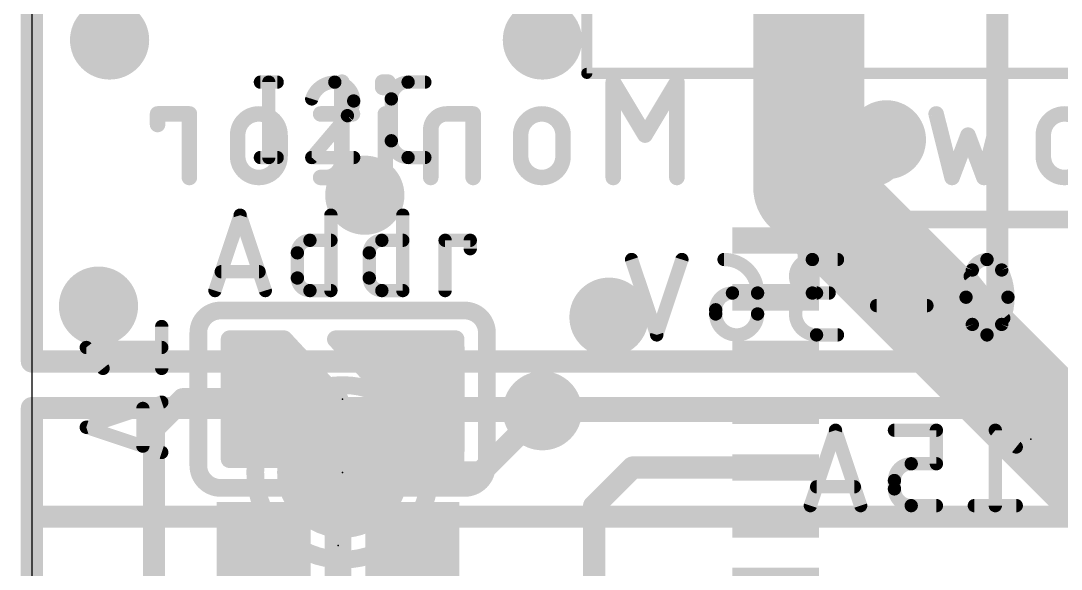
# Model space of a CAD drawing. Extents: x -0.1 to 23, y -0.1 to 23.
# Drawn here: x -0.13 to 11.78, y 8.67 to 14.95 of the extents above; entities that cross this region are included whole.
import ezdxf

# ---------------------------------------------------------------- set-up
doc = ezdxf.new("R2010")
doc.units = 0
for name, color, linetype in [('1', 12, 'CONTINUOUS'), ('16', 5, 'CONTINUOUS'), ('18', 110, 'CONTINUOUS'), ('20', 31, 'CONTINUOUS'), ('21', 40, 'CONTINUOUS'), ('22', 6, 'CONTINUOUS'), ('23', 53, 'CONTINUOUS'), ('24', 53, 'CONTINUOUS')]:
    doc.layers.add(name, color=color, linetype=linetype)

# ---------------------------------------------------------------- blocks, each defined once
blk = doc.blocks.new('RECT')
blk.add_solid([(-0.5, -0.5), (0.5, -0.5), (-0.5, 0.5), (0.5, 0.5)])
blk = doc.blocks.new('RECT121920X243840R50')
at = {"const_width": 0.1905}
blk.add_lwpolyline([(0.2858, -0.5715), (0.2858, 0.5715, 0.4142), (0.1905, 0.6668), (-0.1905, 0.6668, 0.4142), (-0.2858, 0.5715), (-0.2858, -0.5715, 0.4142), (-0.1905, -0.6668), (0.1905, -0.6668, 0.4142)], format="xyb", close=True, dxfattribs=at)
blk.add_solid([(-0.2159, -0.5969), (0.2159, -0.5969), (-0.2159, 0.5969), (0.2159, 0.5969)])
blk = doc.blocks.new('PIE')
at = {"const_width": 0.5}
blk.add_lwpolyline([(0, -0.25, 1), (0, 0.25, 1), (0, -0.25)], format="xyb", dxfattribs=at)
blk = doc.blocks.new('ROUNDV')
at = {"const_width": 0.5}
blk.add_lwpolyline([(0, -0.25, 1), (0, 0.25, 1), (0, -0.25)], format="xyb", dxfattribs=at)

msp = doc.modelspace()

# ---------------------------------------------------------------- linework, layer by layer
at = {"layer": '1'}
for points, const_width in [([(11.049, 22.86), (11.049, 11.049)], 0.254), ([(8.89, 11.938), (8.89, 19.05)], 0.254), ([(0, 11.049), (0, 17.78)], 0.254), ([(2.263, 11.3038), (2.8845, 11.3038)], 0.2032), ([(2.263, 9.9306), (2.263, 11.3038)], 0.2032), ([(2.8845, 11.3038), (3.5211, 10.6172)], 0.2032), ([(3.479, 11.3038), (4.1402, 10.6172)], 0.2032), ([(4.849, 11.3038), (3.479, 11.3038)], 0.2032), ([(4.849, 9.9306), (4.849, 11.3038)], 0.2032), ([(2.263, 11.176), (3.003, 11.176)], 0.2032), ([(3.6021, 11.176), (4.849, 11.176)], 0.2032), ([(11.049, 11.049), (0, 11.049)], 0.254), ([(2.263, 10.9728), (3.1914, 10.9728)], 0.2032), ([(3.7978, 10.9728), (4.849, 10.9728)], 0.2032), ([(2.263, 10.7696), (3.3798, 10.7696)], 0.2032), ([(3.9934, 10.7696), (4.849, 10.7696)], 0.2032), ([(1.7272, 10.6172), (1.397, 10.287)], 0.254), ([(2.54, 10.6172), (1.7272, 10.6172)], 0.254), ([(3.5211, 10.6172), (2.8345, 9.9306)], 0.2032), ([(4.1402, 10.6172), (3.479, 9.9306)], 0.2032), ([(4.3299, 10.6172), (4.572, 10.6172)], 0.254), ([(4.3299, 10.5529), (4.3299, 10.6172)], 0.254), ([(4.572, 10.6172), (4.7042, 10.485)], 0.254), ([(2.263, 10.5664), (3.4703, 10.5664)], 0.2032), ([(3.937, 10.16), (4.3299, 10.5529)], 0.254), ([(4.0913, 10.5664), (4.849, 10.5664)], 0.2032), ([(4.7042, 10.485), (5.842, 10.485)], 0.254), ([(8.5122, 10.485), (5.842, 10.485)], 0.254), ([(1.397, 10.287), (1.397, 6.35)], 0.254), ([(2.263, 10.3632), (3.2671, 10.3632)], 0.2032), ([(3.8956, 10.3632), (4.849, 10.3632)], 0.2032), ([(2.263, 10.16), (3.0639, 10.16)], 0.2032), ([(2.6535, 8.9408), (3.8727, 10.16)], 0.254), ([(3.6999, 10.16), (4.849, 10.16)], 0.2032), ([(3.8727, 10.16), (3.937, 10.16)], 0.254), ([(2.263, 9.9568), (2.8607, 9.9568)], 0.2032), ([(2.8345, 9.9306), (2.263, 9.9306)], 0.2032), ([(3.479, 9.9306), (4.849, 9.9306)], 0.2032), ([(3.5042, 9.9568), (4.849, 9.9568)], 0.2032), ([(6.8754, 9.835), (6.4338, 9.3934)], 0.254), ([(6.8754, 9.835), (6.8754, 9.835)], 0.254), ([(6.8754, 9.835), (8.5122, 9.835)], 0.254), ([(6.4338, 9.3934), (6.4338, 6.9418)], 0.254), ([(0, 0), (0, 9.271)], 0.254), ([(0, 9.271), (12.2174, 9.271)], 0.254)]:
    msp.add_lwpolyline(points, dxfattribs=dict(at, const_width=const_width))
for points, const_width in [([(8.8265, 11.938, 1), (8.9535, 11.938)], 0.127), ([(2.263, 11.3546, 1), (2.263, 11.253)], 0.1016), ([(2.3138, 11.3038, 1), (2.2122, 11.3038)], 0.1016), ([(2.9218, 11.3383, 1), (2.8472, 11.2693)], 0.1016), ([(2.8845, 11.253, 1), (2.8845, 11.3546)], 0.1016), ([(3.5156, 11.339, 1), (3.4424, 11.2686)], 0.1016), ([(3.479, 11.3546, 1), (3.479, 11.253)], 0.1016), ([(4.8998, 11.3038, 1), (4.7982, 11.3038)], 0.1016), ([(4.849, 11.253, 1), (4.849, 11.3546)], 0.1016), ([(2.263, 11.2268, 1), (2.263, 11.1252)], 0.1016), ([(3.003, 11.1252, 1), (3.003, 11.2268)], 0.1016), ([(3.6021, 11.2268, 1), (3.6021, 11.1252)], 0.1016), ([(4.849, 11.1252, 1), (4.849, 11.2268)], 0.1016), ([(0, 11.1125, 1), (0, 10.9855)], 0.127), ([(-0.0635, 11.049, 1), (0.0635, 11.049)], 0.127), ([(2.263, 11.0236, 1), (2.263, 10.922)], 0.1016), ([(3.1914, 10.922, 1), (3.1914, 11.0236)], 0.1016), ([(3.7978, 11.0236, 1), (3.7978, 10.922)], 0.1016), ([(4.849, 10.922, 1), (4.849, 11.0236)], 0.1016), ([(10.9855, 11.049, 1), (11.1125, 11.049)], 0.127), ([(11.049, 10.9855, 1), (11.049, 11.1125)], 0.127), ([(2.263, 10.8204, 1), (2.263, 10.7188)], 0.1016), ([(3.3798, 10.7188, 1), (3.3798, 10.8204)], 0.1016), ([(3.9934, 10.8204, 1), (3.9934, 10.7188)], 0.1016), ([(4.849, 10.7188, 1), (4.849, 10.8204)], 0.1016), ([(1.7272, 10.6807, 1), (1.7272, 10.5537)], 0.127), ([(1.7721, 10.5723, 1), (1.6823, 10.6621)], 0.127), ([(2.54, 10.5537, 1), (2.54, 10.6807)], 0.127), ([(3.557, 10.5813, 1), (3.4852, 10.6531)], 0.1016), ([(4.1768, 10.582, 1), (4.1036, 10.6524)], 0.1016), ([(4.3299, 10.6807, 1), (4.3299, 10.5537)], 0.127), ([(4.3934, 10.6172, 1), (4.2664, 10.6172)], 0.127), ([(4.6169, 10.6621, 1), (4.5271, 10.5723)], 0.127), ([(4.572, 10.5537, 1), (4.572, 10.6807)], 0.127), ([(2.263, 10.6172, 1), (2.263, 10.5156)], 0.1016), ([(3.4703, 10.5156, 1), (3.4703, 10.6172)], 0.1016), ([(3.4838, 10.5827, 1), (3.5584, 10.6517)], 0.1016), ([(4.0913, 10.6172, 1), (4.0913, 10.5156)], 0.1016), ([(4.1036, 10.582, 1), (4.1768, 10.6524)], 0.1016), ([(4.2664, 10.5529, 1), (4.3934, 10.5529)], 0.127), ([(4.3748, 10.508, 1), (4.285, 10.5978)], 0.127), ([(4.7042, 10.5485, 1), (4.7042, 10.4215)], 0.127), ([(4.849, 10.5156, 1), (4.849, 10.6172)], 0.1016), ([(5.842, 10.5485, 1), (5.842, 10.4215)], 0.127), ([(5.842, 10.4215, 1), (5.842, 10.5485)], 0.127), ([(8.5122, 10.4215, 1), (8.5122, 10.5485)], 0.127), ([(4.6593, 10.4401, 1), (4.7491, 10.5299)], 0.127), ([(1.4605, 10.287, 1), (1.3335, 10.287)], 0.127), ([(1.3521, 10.3319, 1), (1.4419, 10.2421)], 0.127), ([(2.263, 10.414, 1), (2.263, 10.3124)], 0.1016), ([(3.2671, 10.3124, 1), (3.2671, 10.414)], 0.1016), ([(3.8956, 10.414, 1), (3.8956, 10.3124)], 0.1016), ([(4.849, 10.3124, 1), (4.849, 10.414)], 0.1016), ([(2.263, 10.2108, 1), (2.263, 10.1092)], 0.1016), ([(3.0639, 10.1092, 1), (3.0639, 10.2108)], 0.1016), ([(3.6999, 10.2108, 1), (3.6999, 10.1092)], 0.1016), ([(3.8727, 10.2235, 1), (3.8727, 10.0965)], 0.127), ([(3.9176, 10.1151, 1), (3.8278, 10.2049)], 0.127), ([(3.8921, 10.2049, 1), (3.9819, 10.1151)], 0.127), ([(3.937, 10.0965, 1), (3.937, 10.2235)], 0.127), ([(4.849, 10.1092, 1), (4.849, 10.2108)], 0.1016), ([(2.263, 10.0076, 1), (2.263, 9.906)], 0.1016), ([(2.263, 9.9814, 1), (2.263, 9.8798)], 0.1016), ([(2.7986, 9.9665, 1), (2.8704, 9.8947)], 0.1016), ([(2.8345, 9.8798, 1), (2.8345, 9.9814)], 0.1016), ([(2.8607, 9.906, 1), (2.8607, 10.0076)], 0.1016), ([(3.479, 9.9814, 1), (3.479, 9.8798)], 0.1016), ([(3.4424, 9.9658, 1), (3.5156, 9.8954)], 0.1016), ([(3.5042, 10.0076, 1), (3.5042, 9.906)], 0.1016), ([(4.849, 9.906, 1), (4.849, 10.0076)], 0.1016), ([(4.849, 9.8798, 1), (4.849, 9.9814)], 0.1016), ([(2.2122, 9.9306, 1), (2.3138, 9.9306)], 0.1016), ([(4.7982, 9.9306, 1), (4.8998, 9.9306)], 0.1016), ([(6.8754, 9.8985, 1), (6.8754, 9.7715)], 0.127), ([(6.8305, 9.8799, 1), (6.9203, 9.7901)], 0.127), ([(6.9203, 9.7901, 1), (6.8305, 9.8799)], 0.127), ([(6.9203, 9.7901, 1), (6.8305, 9.8799)], 0.127), ([(8.5122, 9.7715, 1), (8.5122, 9.8985)], 0.127), ([(6.4973, 9.3934, 1), (6.3703, 9.3934)], 0.127), ([(6.3889, 9.4383, 1), (6.4787, 9.3485)], 0.127), ([(0.0635, 9.271, 1), (-0.0635, 9.271)], 0.127), ([(0, 9.3345, 1), (0, 9.2075)], 0.127), ([(2.6086, 8.9857, 1), (2.6984, 8.8959)], 0.127)]:
    msp.add_lwpolyline(points, format="xyb", dxfattribs=dict(at, const_width=const_width))
at = {"layer": '16'}
for points, const_width in [([(11.049, 22.86), (11.049, 11.049)], 0.254), ([(8.89, 13.045), (8.89, 19.05)], 1.27), ([(0, 11.049), (0, 17.78)], 0.254), ([(16.8677, 5.0673), (8.89, 13.045)], 1.27), ([(11.049, 11.049), (0, 11.049)], 0.254), ([(0, 10.5156), (22.86, 10.5156)], 0.254), ([(0, 0), (0, 10.5156)], 0.254), ([(5.136, 9.779), (5.842, 10.485)], 0.254), ([(3.556, 9.779), (5.136, 9.779)], 0.254)]:
    msp.add_lwpolyline(points, dxfattribs=dict(at, const_width=const_width))
for points, const_width in [([(9.1145, 13.2695, 1), (8.6655, 12.8205)], 0.635), ([(8.5725, 13.045, 1), (9.2075, 13.045)], 0.635), ([(0, 11.1125, 1), (0, 10.9855)], 0.127), ([(-0.0635, 11.049, 1), (0.0635, 11.049)], 0.127), ([(10.9855, 11.049, 1), (11.1125, 11.049)], 0.127), ([(11.049, 10.9855, 1), (11.049, 11.1125)], 0.127), ([(0, 10.5791, 1), (0, 10.4521)], 0.127), ([(0.0635, 10.5156, 1), (-0.0635, 10.5156)], 0.127), ([(5.8869, 10.4401, 1), (5.7971, 10.5299)], 0.127), ([(3.556, 9.8425, 1), (3.556, 9.7155)], 0.127), ([(5.0911, 9.8239, 1), (5.1809, 9.7341)], 0.127), ([(5.136, 9.7155, 1), (5.136, 9.8425)], 0.127)]:
    msp.add_lwpolyline(points, format="xyb", dxfattribs=dict(at, const_width=const_width))
at = {"layer": '20'}
msp.add_line((0, 20.1422), (0, 2.794), dxfattribs=at)
at = {"layer": '21'}
for points, const_width in [([(6.35, 14.35), (6.35, 22.85)], 0.127), ([(16.51, 14.35), (6.35, 14.35)], 0.127), ([(2.615, 14.2494), (2.8069, 14.2494)], 0.1524), ([(2.711, 14.2494), (2.711, 13.3858)], 0.1524), ([(4.3051, 14.2494), (4.497, 14.2494)], 0.1524), ([(4.1132, 13.5777), (4.1132, 14.0575)], 0.1524), ([(3.6104, 13.8656), (3.2026, 13.3858)], 0.1524), ([(2.615, 13.3858), (2.8069, 13.3858)], 0.1524), ([(3.2026, 13.3858), (3.6824, 13.3858)], 0.1524), ([(4.497, 13.3858), (4.3051, 13.3858)], 0.1524), ([(2.0954, 11.8618), (2.3832, 12.7254)], 0.1524), ([(2.3832, 12.7254), (2.6711, 11.8618)], 0.1524), ([(3.4218, 12.7254), (3.4218, 11.8618)], 0.1524), ([(4.2448, 12.7254), (4.2448, 11.8618)], 0.1524), ([(9.4012, 12.6746), (13.5858, 12.6746)], 0.2032), ([(3.1819, 12.4375), (3.4218, 12.4375)], 0.1524), ([(4.0049, 12.4375), (4.2448, 12.4375)], 0.1524), ([(4.7288, 11.8618), (4.7288, 12.4375)], 0.1524), ([(4.7288, 12.4375), (5.0166, 12.4375)], 0.1524), ([(5.0166, 12.4375), (5.0166, 12.3416)], 0.1524), ([(3.038, 12.0057), (3.038, 12.2936)], 0.1524), ([(3.8609, 12.0057), (3.8609, 12.2936)], 0.1524), ([(2.5991, 12.0777), (2.1673, 12.0777)], 0.1524), ([(3.4218, 11.8618), (3.1819, 11.8618)], 0.1524), ([(4.2448, 11.8618), (4.0049, 11.8618)], 0.1524), ([(2.159, 11.6332), (4.953, 11.6332)], 0.2032), ([(1.4859, 10.97), (1.4859, 11.4497)], 0.1524), ([(1.905, 9.8552), (1.905, 11.3792)], 0.2032), ([(5.207, 9.8552), (5.207, 11.3792)], 0.2032), ([(0.8142, 10.97), (0.6223, 11.2099)], 0.1524), ([(0.6223, 11.2099), (1.4859, 11.2099)], 0.1524), ([(0.6223, 10.2955), (1.4859, 10.5833)], 0.1524), ([(1.27, 10.5114), (1.27, 10.0796)], 0.1524), ([(1.4859, 10.0076), (0.6223, 10.2955)], 0.1524), ([(4.953, 9.6012), (2.159, 9.6012)], 0.2032), ([(3.5035, 8.5408), (3.5035, 9.3408)], 0.3048)]:
    msp.add_lwpolyline(points, dxfattribs=dict(at, const_width=const_width))
for points, const_width in [([(6.35, 14.3818, 1), (6.35, 14.3183)], 0.0635), ([(2.615, 14.2875, 1), (2.615, 14.2113)], 0.0762), ([(2.7491, 14.2494, 1), (2.6729, 14.2494)], 0.0762), ([(2.8069, 14.2113, 1), (2.8069, 14.2875)], 0.0762), ([(3.4665, 14.2494, 0.3252), (3.2026, 14.0575)], 0.1524), ([(3.6824, 14.0335, 0.4142), (3.4665, 14.2494)], 0.1524), ([(3.4665, 14.2875, 1), (3.4665, 14.2113)], 0.0762), ([(3.4665, 14.2113, 1), (3.4665, 14.2875)], 0.0762), ([(4.3051, 14.2494, 0.4142), (4.1132, 14.0575)], 0.1524), ([(4.3051, 14.2875, 1), (4.3051, 14.2113)], 0.0762), ([(4.3051, 14.2113, 1), (4.3051, 14.2875)], 0.0762), ([(4.497, 14.2113, 1), (4.497, 14.2875)], 0.0762), ([(6.3183, 14.35, 1), (6.3818, 14.35)], 0.0635), ([(3.1663, 14.0692, 1), (3.2388, 14.0457)], 0.0762), ([(3.6104, 13.8656, 0.2053), (3.6824, 14.0335)], 0.1524), ([(3.7205, 14.0335, 1), (3.6443, 14.0335)], 0.0762), ([(3.6443, 14.0335, 1), (3.7205, 14.0335)], 0.0762), ([(4.1513, 14.0575, 1), (4.0751, 14.0575)], 0.0762), ([(4.0751, 14.0575, 1), (4.1513, 14.0575)], 0.0762), ([(3.5841, 13.8932, 1), (3.6367, 13.838)], 0.0762), ([(3.6394, 13.8409, 1), (3.5814, 13.8903)], 0.0762), ([(4.1132, 13.5777, 0.4142), (4.3051, 13.3858)], 0.1524), ([(4.1513, 13.5777, 1), (4.0751, 13.5777)], 0.0762), ([(4.0751, 13.5777, 1), (4.1513, 13.5777)], 0.0762), ([(2.615, 13.4239, 1), (2.615, 13.3477)], 0.0762), ([(2.8069, 13.3477, 1), (2.8069, 13.4239)], 0.0762), ([(3.2026, 13.4239, 1), (3.2026, 13.3477)], 0.0762), ([(3.6824, 13.3477, 1), (3.6824, 13.4239)], 0.0762), ([(4.3051, 13.4239, 1), (4.3051, 13.3477)], 0.0762), ([(4.3051, 13.3477, 1), (4.3051, 13.4239)], 0.0762), ([(4.497, 13.3477, 1), (4.497, 13.4239)], 0.0762), ([(2.6729, 13.3858, 1), (2.7491, 13.3858)], 0.0762), ([(3.1736, 13.4105, 1), (3.2316, 13.3611)], 0.0762), ([(2.4194, 12.7374, 1), (2.3471, 12.7134)], 0.0762), ([(2.4194, 12.7134, 1), (2.3471, 12.7374)], 0.0762), ([(3.4599, 12.7254, 1), (3.3837, 12.7254)], 0.0762), ([(4.2829, 12.7254, 1), (4.2067, 12.7254)], 0.0762), ([(9.4012, 12.7254, 1), (9.4012, 12.6238)], 0.1016), ([(3.1819, 12.4375, 0.4142), (3.038, 12.2936)], 0.1524), ([(3.1819, 12.4756, 1), (3.1819, 12.3994)], 0.0762), ([(3.1819, 12.3994, 1), (3.1819, 12.4756)], 0.0762), ([(3.4218, 12.3994, 1), (3.4218, 12.4756)], 0.0762), ([(4.0049, 12.4375, 0.4142), (3.8609, 12.2936)], 0.1524), ([(4.0049, 12.4756, 1), (4.0049, 12.3994)], 0.0762), ([(4.0049, 12.3994, 1), (4.0049, 12.4756)], 0.0762), ([(4.2448, 12.3994, 1), (4.2448, 12.4756)], 0.0762), ([(4.7669, 12.4375, 1), (4.6907, 12.4375)], 0.0762), ([(4.7288, 12.4756, 1), (4.7288, 12.3994)], 0.0762), ([(5.0547, 12.4375, 1), (4.9785, 12.4375)], 0.0762), ([(5.0166, 12.3994, 1), (5.0166, 12.4756)], 0.0762), ([(3.0761, 12.2936, 1), (2.9999, 12.2936)], 0.0762), ([(2.9999, 12.2936, 1), (3.0761, 12.2936)], 0.0762), ([(3.899, 12.2936, 1), (3.8228, 12.2936)], 0.0762), ([(3.8228, 12.2936, 1), (3.899, 12.2936)], 0.0762), ([(4.9785, 12.3416, 1), (5.0547, 12.3416)], 0.0762), ([(10.2108, 11.3284, 1), (10.2108, 12.2428, 1), (10.2108, 11.3284)], 0.2032), ([(2.1673, 12.1158, 1), (2.1673, 12.0396)], 0.0762), ([(2.5991, 12.0396, 1), (2.5991, 12.1158)], 0.0762), ([(3.038, 12.0057, 0.4142), (3.1819, 11.8618)], 0.1524), ([(3.0761, 12.0057, 1), (2.9999, 12.0057)], 0.0762), ([(2.9999, 12.0057, 1), (3.0761, 12.0057)], 0.0762), ([(3.8609, 12.0057, 0.4142), (4.0049, 11.8618)], 0.1524), ([(3.899, 12.0057, 1), (3.8228, 12.0057)], 0.0762), ([(3.8228, 12.0057, 1), (3.899, 12.0057)], 0.0762), ([(2.0592, 11.8738, 1), (2.1315, 11.8498)], 0.0762), ([(2.6349, 11.8498, 1), (2.7072, 11.8738)], 0.0762), ([(3.1819, 11.8999, 1), (3.1819, 11.8237)], 0.0762), ([(3.1819, 11.8237, 1), (3.1819, 11.8999)], 0.0762), ([(3.4218, 11.8237, 1), (3.4218, 11.8999)], 0.0762), ([(4.0049, 11.8999, 1), (4.0049, 11.8237)], 0.0762), ([(4.0049, 11.8237, 1), (4.0049, 11.8999)], 0.0762), ([(4.2448, 11.8237, 1), (4.2448, 11.8999)], 0.0762), ([(3.3837, 11.8618, 1), (3.4599, 11.8618)], 0.0762), ([(4.2067, 11.8618, 1), (4.2829, 11.8618)], 0.0762), ([(4.6907, 11.8618, 1), (4.7669, 11.8618)], 0.0762), ([(2.159, 11.6332, 0.4142), (1.905, 11.3792)], 0.2032), ([(2.159, 11.684, 1), (2.159, 11.5824)], 0.1016), ([(2.159, 11.5824, 1), (2.159, 11.684)], 0.1016), ([(5.207, 11.3792, 0.4142), (4.953, 11.6332)], 0.2032), ([(4.953, 11.684, 1), (4.953, 11.5824)], 0.1016), ([(4.953, 11.5824, 1), (4.953, 11.684)], 0.1016), ([(1.524, 11.4497, 1), (1.4478, 11.4497)], 0.0762), ([(1.9558, 11.3792, 1), (1.8542, 11.3792)], 0.1016), ([(1.8542, 11.3792, 1), (1.9558, 11.3792)], 0.1016), ([(5.2578, 11.3792, 1), (5.1562, 11.3792)], 0.1016), ([(5.1562, 11.3792, 1), (5.2578, 11.3792)], 0.1016), ([(0.6521, 11.2337, 1), (0.5925, 11.1861)], 0.0762), ([(0.6223, 11.248, 1), (0.6223, 11.1718)], 0.0762), ([(1.4859, 11.1718, 1), (1.4859, 11.248)], 0.0762), ([(0.7845, 10.9462, 1), (0.844, 10.9938)], 0.0762), ([(1.4478, 10.97, 1), (1.524, 10.97)], 0.0762), ([(1.4979, 10.5472, 1), (1.4739, 10.6195)], 0.0762), ([(1.3081, 10.5114, 1), (1.2319, 10.5114)], 0.0762), ([(0.6343, 10.3316, 1), (0.6103, 10.2593)], 0.0762), ([(0.6103, 10.3316, 1), (0.6343, 10.2593)], 0.0762), ([(1.2319, 10.0796, 1), (1.3081, 10.0796)], 0.0762), ([(1.4739, 9.9715, 1), (1.4979, 10.0437)], 0.0762), ([(1.905, 9.8552, 0.4142), (2.159, 9.6012)], 0.2032), ([(1.9558, 9.8552, 1), (1.8542, 9.8552)], 0.1016), ([(1.8542, 9.8552, 1), (1.9558, 9.8552)], 0.1016), ([(4.953, 9.6012, 0.4142), (5.207, 9.8552)], 0.2032), ([(5.2578, 9.8552, 1), (5.1562, 9.8552)], 0.1016), ([(5.1562, 9.8552, 1), (5.2578, 9.8552)], 0.1016), ([(2.159, 9.652, 1), (2.159, 9.5504)], 0.1016), ([(2.159, 9.5504, 1), (2.159, 9.652)], 0.1016), ([(4.953, 9.652, 1), (4.953, 9.5504)], 0.1016), ([(4.953, 9.5504, 1), (4.953, 9.652)], 0.1016), ([(3.5797, 9.3408, 1), (3.4273, 9.3408)], 0.1524)]:
    msp.add_lwpolyline(points, format="xyb", dxfattribs=dict(at, const_width=const_width))
at = {"layer": '22'}
for points, const_width in [([(3.547, 14.2494), (3.547, 13.3392)], 0.1778), ([(4.0755, 14.2494), (4.0148, 14.2494)], 0.1778), ([(4.0148, 14.2494), (4.0148, 14.1887)], 0.1778), ([(4.0755, 14.1887), (4.0755, 14.2494)], 0.1778), ([(7.0169, 13.6426), (6.6529, 14.2494)], 0.1778), ([(6.6529, 14.2494), (6.6529, 13.1572)], 0.1778), ([(7.381, 14.2494), (7.0169, 13.6426)], 0.1778), ([(7.381, 13.1572), (7.381, 14.2494)], 0.1778), ([(4.0148, 14.1887), (4.0755, 14.1887)], 0.1778), ([(1.8022, 13.8853), (1.4382, 13.8853)], 0.1778), ([(1.4382, 13.8853), (1.4382, 13.764)], 0.1778), ([(1.8022, 13.1572), (1.8022, 13.8853)], 0.1778), ([(3.6684, 13.8853), (3.3043, 13.8853)], 0.1778), ([(4.0451, 13.1572), (4.0451, 13.8853)], 0.1778), ([(5.0498, 13.8853), (4.7465, 13.8853)], 0.1778), ([(5.0498, 13.1572), (5.0498, 13.8853)], 0.1778), ([(8.8126, 13.8853), (8.4485, 13.8853)], 0.1778), ([(8.4485, 13.8853), (8.4485, 13.764)], 0.1778), ([(8.8126, 13.1572), (8.8126, 13.8853)], 0.1778), ([(10.5306, 13.1572), (10.3486, 13.8853)], 0.1778), ([(11.0767, 13.8853), (10.8947, 13.1572)], 0.1778), ([(2.3546, 13.6426), (2.3546, 13.3999)], 0.1778), ([(2.8401, 13.3999), (2.8401, 13.6426)], 0.1778), ([(4.5644, 13.7033), (4.5644, 13.1572)], 0.1778), ([(5.5931, 13.6426), (5.5931, 13.3999)], 0.1778), ([(6.0785, 13.3999), (6.0785, 13.6426)], 0.1778), ([(9.365, 13.6426), (9.365, 13.5213)], 0.1778), ([(9.8504, 13.3392), (9.8504, 13.6426)], 0.1778), ([(10.7126, 13.6426), (10.5306, 13.1572)], 0.1778), ([(10.8947, 13.1572), (10.7126, 13.6426)], 0.1778), ([(11.5748, 13.6426), (11.5748, 13.3999)], 0.1778), ([(9.365, 13.5213), (9.8504, 13.5213)], 0.1778), ([(3.365, 13.1572), (3.3043, 13.1572)], 0.1778), ([(9.365, 13.1572), (9.6684, 13.1572)], 0.1778), ([(7.1507, 11.3538), (6.8629, 12.2174)], 0.1524), ([(7.4386, 12.2174), (7.1507, 11.3538)], 0.1524), ([(9.2194, 12.2174), (8.9315, 12.2174)], 0.1524), ([(11.1222, 11.5457), (10.7383, 12.0255)], 0.1524), ([(8.305, 11.8336), (8.0171, 11.8336)], 0.1524), ([(8.305, 11.5937), (8.305, 11.8336)], 0.1524), ([(8.9315, 11.8336), (9.1235, 11.8336)], 0.1524), ([(7.8252, 11.6417), (7.8252, 11.5937)], 0.1524), ([(10.2427, 11.6896), (9.667, 11.6896)], 0.1524), ([(9.2194, 11.3538), (8.9795, 11.3538)], 0.1524), ([(9.1966, 10.2616), (8.9087, 9.398)], 0.1524), ([(9.4844, 9.398), (9.1966, 10.2616)], 0.1524), ([(10.3508, 10.2616), (9.8711, 10.2616)], 0.1524), ([(10.3508, 9.8778), (10.3508, 10.2616)], 0.1524), ([(11.2652, 10.0697), (11.0253, 10.2616)], 0.1524), ([(11.0253, 10.2616), (11.0253, 9.398)], 0.1524), ([(10.063, 9.8778), (10.3508, 9.8778)], 0.1524), ([(8.9807, 9.6139), (9.4124, 9.6139)], 0.1524), ([(9.8711, 9.5899), (9.8711, 9.6859)], 0.1524), ([(10.3508, 9.398), (10.063, 9.398)], 0.1524), ([(11.2652, 9.398), (10.7855, 9.398)], 0.1524)]:
    msp.add_lwpolyline(points, dxfattribs=dict(at, const_width=const_width))
for points, const_width in [([(3.5915, 14.2494, 1), (3.5026, 14.2494)], 0.0889), ([(4.0592, 14.2494, 1), (3.9703, 14.2494)], 0.0889), ([(4.0148, 14.2939, 1), (4.0148, 14.205)], 0.0889), ([(4.1199, 14.2494, 1), (4.031, 14.2494)], 0.0889), ([(4.0755, 14.205, 1), (4.0755, 14.2939)], 0.0889), ([(6.691, 14.2723, 1), (6.6147, 14.2265)], 0.0889), ([(6.6973, 14.2494, 1), (6.6084, 14.2494)], 0.0889), ([(7.4254, 14.2494, 1), (7.3365, 14.2494)], 0.0889), ([(7.4191, 14.2265, 1), (7.3429, 14.2723)], 0.0889), ([(3.9703, 14.1887, 1), (4.0592, 14.1887)], 0.0889), ([(4.0148, 14.2332, 1), (4.0148, 14.1443)], 0.0889), ([(4.031, 14.1887, 1), (4.1199, 14.1887)], 0.0889), ([(4.0755, 14.1443, 1), (4.0755, 14.2332)], 0.0889), ([(1.4826, 13.8853, 1), (1.3937, 13.8853)], 0.0889), ([(1.4382, 13.9298, 1), (1.4382, 13.8409)], 0.0889), ([(1.8467, 13.8853, 1), (1.7578, 13.8853)], 0.0889), ([(1.8022, 13.8409, 1), (1.8022, 13.9298)], 0.0889), ([(2.8401, 13.6426, 1), (2.3546, 13.6426)], 0.1778), ([(3.3043, 13.9298, 1), (3.3043, 13.8409)], 0.0889), ([(3.6684, 13.8409, 1), (3.6684, 13.9298)], 0.0889), ([(4.0896, 13.8853, 1), (4.0007, 13.8853)], 0.0889), ([(4.7465, 13.8853, 0.4142), (4.5644, 13.7033)], 0.1778), ([(4.7465, 13.9298, 1), (4.7465, 13.8409)], 0.0889), ([(4.7465, 13.8409, 1), (4.7465, 13.9298)], 0.0889), ([(5.0943, 13.8853, 1), (5.0054, 13.8853)], 0.0889), ([(5.0498, 13.8409, 1), (5.0498, 13.9298)], 0.0889), ([(6.0785, 13.6426, 1), (5.5931, 13.6426)], 0.1778), ([(8.4485, 13.9298, 1), (8.4485, 13.8409)], 0.0889), ([(8.493, 13.8853, 1), (8.4041, 13.8853)], 0.0889), ([(8.8571, 13.8853, 1), (8.7682, 13.8853)], 0.0889), ([(8.8126, 13.8409, 1), (8.8126, 13.9298)], 0.0889), ([(9.8504, 13.6426, 1), (9.365, 13.6426)], 0.1778), ([(10.3917, 13.8961, 1), (10.3054, 13.8746)], 0.0889), ([(11.1198, 13.8746, 1), (11.0336, 13.8961)], 0.0889), ([(12.0602, 13.6426, 1), (11.5748, 13.6426)], 0.1778), ([(1.3937, 13.764, 1), (1.4826, 13.764)], 0.0889), ([(2.3991, 13.6426, 1), (2.3102, 13.6426)], 0.0889), ([(2.8845, 13.6426, 1), (2.7956, 13.6426)], 0.0889), ([(4.6089, 13.7033, 1), (4.52, 13.7033)], 0.0889), ([(4.52, 13.7033, 1), (4.6089, 13.7033)], 0.0889), ([(5.6376, 13.6426, 1), (5.5487, 13.6426)], 0.0889), ([(6.123, 13.6426, 1), (6.0341, 13.6426)], 0.0889), ([(6.9788, 13.6655, 1), (7.055, 13.6198)], 0.0889), ([(6.9788, 13.6198, 1), (7.055, 13.6655)], 0.0889), ([(8.4041, 13.764, 1), (8.493, 13.764)], 0.0889), ([(9.4095, 13.6426, 1), (9.3206, 13.6426)], 0.0889), ([(9.8949, 13.6426, 1), (9.806, 13.6426)], 0.0889), ([(10.7542, 13.6582, 1), (10.671, 13.627)], 0.0889), ([(10.7542, 13.627, 1), (10.671, 13.6582)], 0.0889), ([(11.6193, 13.6426, 1), (11.5304, 13.6426)], 0.0889), ([(2.3102, 13.6426, 1), (2.3991, 13.6426)], 0.0889), ([(2.7956, 13.6426, 1), (2.8845, 13.6426)], 0.0889), ([(5.5487, 13.6426, 1), (5.6376, 13.6426)], 0.0889), ([(6.0341, 13.6426, 1), (6.123, 13.6426)], 0.0889), ([(9.365, 13.5657, 1), (9.365, 13.4768)], 0.0889), ([(9.3206, 13.6426, 1), (9.4095, 13.6426)], 0.0889), ([(9.806, 13.6426, 1), (9.8949, 13.6426)], 0.0889), ([(9.8504, 13.4768, 1), (9.8504, 13.5657)], 0.0889), ([(11.5304, 13.6426, 1), (11.6193, 13.6426)], 0.0889), ([(2.3546, 13.3999, 1), (2.84, 13.3999)], 0.1778), ([(2.3991, 13.3999, 1), (2.3102, 13.3999)], 0.0889), ([(2.8845, 13.3999, 1), (2.7956, 13.3999)], 0.0889), ([(5.5931, 13.3999, 1), (6.0785, 13.3999)], 0.1778), ([(5.6376, 13.3999, 1), (5.5487, 13.3999)], 0.0889), ([(6.123, 13.3999, 1), (6.0341, 13.3999)], 0.0889), ([(9.3206, 13.5213, 1), (9.4095, 13.5213)], 0.0889), ([(11.5748, 13.3999, 1), (12.0602, 13.3999)], 0.1778), ([(11.6193, 13.3999, 1), (11.5304, 13.3999)], 0.0889), ([(2.3102, 13.3999, 1), (2.3991, 13.3999)], 0.0889), ([(2.7956, 13.3999, 1), (2.8845, 13.3999)], 0.0889), ([(3.365, 13.1572, 0.4142), (3.547, 13.3392)], 0.1778), ([(3.5915, 13.3392, 1), (3.5026, 13.3392)], 0.0889), ([(3.5026, 13.3392, 1), (3.5915, 13.3392)], 0.0889), ([(5.5487, 13.3999, 1), (5.6376, 13.3999)], 0.0889), ([(6.0341, 13.3999, 1), (6.123, 13.3999)], 0.0889), ([(9.6684, 13.1572, 0.4142), (9.8504, 13.3392)], 0.1778), ([(9.8949, 13.3392, 1), (9.806, 13.3392)], 0.0889), ([(9.806, 13.3392, 1), (9.8949, 13.3392)], 0.0889), ([(11.5304, 13.3999, 1), (11.6193, 13.3999)], 0.0889), ([(3.3043, 13.2017, 1), (3.3043, 13.1128)], 0.0889), ([(3.365, 13.2016, 1), (3.365, 13.1127)], 0.0889), ([(3.365, 13.1128, 1), (3.365, 13.2017)], 0.0889), ([(9.365, 13.2017, 1), (9.365, 13.1128)], 0.0889), ([(9.6684, 13.2017, 1), (9.6684, 13.1128)], 0.0889), ([(9.6684, 13.1128, 1), (9.6684, 13.2017)], 0.0889), ([(10.489, 13.1728, 1), (10.5722, 13.1416)], 0.0889), ([(10.853, 13.1416, 1), (10.9363, 13.1728)], 0.0889), ([(1.7578, 13.1572, 1), (1.8467, 13.1572)], 0.0889), ([(4.0007, 13.1572, 1), (4.0896, 13.1572)], 0.0889), ([(4.52, 13.1572, 1), (4.6089, 13.1572)], 0.0889), ([(5.0054, 13.1572, 1), (5.0943, 13.1572)], 0.0889), ([(6.6084, 13.1572, 1), (6.6973, 13.1572)], 0.0889), ([(7.3365, 13.1572, 1), (7.4254, 13.1572)], 0.0889), ([(8.7682, 13.1572, 1), (8.8571, 13.1572)], 0.0889), ([(10.4875, 13.1464, 1), (10.5737, 13.168)], 0.0889), ([(10.8515, 13.168, 1), (10.9378, 13.1464)], 0.0889), ([(6.899, 12.2294, 1), (6.8267, 12.2054)], 0.0762), ([(7.4747, 12.2054, 1), (7.4024, 12.2294)], 0.0762), ([(8.305, 11.8336, 0.4142), (7.9212, 12.2174)], 0.1524), ([(7.9212, 12.2555, 1), (7.9212, 12.1793)], 0.0762), ([(8.9315, 12.2174, 1), (8.9315, 11.8336)], 0.1524), ([(8.9315, 12.2555, 1), (8.9315, 12.1793)], 0.0762), ([(8.9315, 12.1793, 1), (8.9315, 12.2555)], 0.0762), ([(9.2194, 12.1793, 1), (9.2194, 12.2555)], 0.0762), ([(10.9302, 12.2174, 0.3205), (10.7623, 12.0975)], 0.1524), ([(11.0982, 12.0975, 0.3205), (10.9302, 12.2174)], 0.1524), ([(10.9302, 12.2555, 1), (10.9302, 12.1793)], 0.0762), ([(10.9302, 12.1793, 1), (10.9302, 12.2555)], 0.0762), ([(10.7623, 12.0975, 0.1139), (10.6904, 11.7856)], 0.1524), ([(10.7263, 12.1098, 1), (10.7984, 12.0851)], 0.0762), ([(10.7966, 12.0808, 1), (10.7281, 12.1141)], 0.0762), ([(11.1701, 11.7856, 0.1139), (11.0982, 12.0975)], 0.1524), ([(11.1324, 12.1141, 1), (11.0639, 12.0808)], 0.0762), ([(11.0621, 12.0851, 1), (11.1342, 12.1098)], 0.0762), ([(10.7681, 12.0493, 1), (10.7086, 12.0017)], 0.0762), ([(8.0171, 11.8336, 0.4142), (7.8252, 11.6417)], 0.1524), ([(8.0171, 11.8717, 1), (8.0171, 11.7955)], 0.0762), ([(8.0171, 11.7955, 1), (8.0171, 11.8717)], 0.0762), ([(8.3431, 11.8336, 1), (8.2669, 11.8336)], 0.0762), ([(8.305, 11.7955, 1), (8.305, 11.8717)], 0.0762), ([(8.9795, 11.8336, 1), (8.9795, 11.3538)], 0.1524), ([(8.9315, 11.8717, 1), (8.9315, 11.7955)], 0.0762), ([(8.9315, 11.7955, 1), (8.9315, 11.8717)], 0.0762), ([(8.9795, 11.7955, 1), (8.9795, 11.8717)], 0.0762), ([(9.1235, 11.7955, 1), (9.1235, 11.8717)], 0.0762), ([(8.2669, 11.8336, 1), (8.3431, 11.8336)], 0.0762), ([(10.6904, 11.7856, 0.1139), (10.7623, 11.4737)], 0.1524), ([(10.7284, 11.7856, 1), (10.6523, 11.7856)], 0.0762), ([(10.6523, 11.7856, 1), (10.7284, 11.7856)], 0.0762), ([(11.0982, 11.4737, 0.1139), (11.1701, 11.7856)], 0.1524), ([(11.2082, 11.7856, 1), (11.132, 11.7856)], 0.0762), ([(11.132, 11.7856, 1), (11.2082, 11.7856)], 0.0762), ([(7.8633, 11.6417, 1), (7.7871, 11.6417)], 0.0762), ([(7.7871, 11.6417, 1), (7.8633, 11.6417)], 0.0762), ([(7.8252, 11.5937, 1), (8.305, 11.5937)], 0.1524), ([(7.8633, 11.5937, 1), (7.7871, 11.5937)], 0.0762), ([(8.3431, 11.5937, 1), (8.2669, 11.5937)], 0.0762), ([(9.667, 11.7277, 1), (9.667, 11.6515)], 0.0762), ([(10.2427, 11.6515, 1), (10.2427, 11.7277)], 0.0762), ([(7.7871, 11.5937, 1), (7.8633, 11.5937)], 0.0762), ([(8.2669, 11.5937, 1), (8.3431, 11.5937)], 0.0762), ([(10.7984, 11.4861, 1), (10.7263, 11.4614)], 0.0762), ([(10.7623, 11.4737, 0.3205), (10.9302, 11.3538)], 0.1524), ([(10.9302, 11.3538, 0.3205), (11.0982, 11.4737)], 0.1524), ([(11.1342, 11.4614, 1), (11.0621, 11.4861)], 0.0762), ([(11.0924, 11.5219, 1), (11.1519, 11.5695)], 0.0762), ([(8.9795, 11.3919, 1), (8.9795, 11.3157)], 0.0762), ([(8.9795, 11.3157, 1), (8.9795, 11.3919)], 0.0762), ([(9.2194, 11.3157, 1), (9.2194, 11.3919)], 0.0762), ([(10.7281, 11.457, 1), (10.7966, 11.4904)], 0.0762), ([(10.9302, 11.3919, 1), (10.9302, 11.3157)], 0.0762), ([(10.9302, 11.3157, 1), (10.9302, 11.3919)], 0.0762), ([(11.0639, 11.4904, 1), (11.1324, 11.457)], 0.0762), ([(7.1146, 11.3658, 1), (7.1869, 11.3418)], 0.0762), ([(7.1146, 11.3418, 1), (7.1869, 11.3658)], 0.0762), ([(3.556, 8.779, 1), (3.556, 10.779, 1), (3.556, 8.779)], 0.2032), ([(9.2327, 10.2736, 1), (9.1604, 10.2496)], 0.0762), ([(9.2327, 10.2496, 1), (9.1604, 10.2736)], 0.0762), ([(9.8711, 10.2997, 1), (9.8711, 10.2235)], 0.0762), ([(10.3889, 10.2616, 1), (10.3127, 10.2616)], 0.0762), ([(10.3508, 10.2235, 1), (10.3508, 10.2997)], 0.0762), ([(11.0491, 10.2914, 1), (11.0015, 10.2318)], 0.0762), ([(11.0634, 10.2616, 1), (10.9872, 10.2616)], 0.0762), ([(11.2414, 10.0399, 1), (11.289, 10.0994)], 0.0762), ([(10.063, 9.8778, 0.4142), (9.8711, 9.6859)], 0.1524), ([(10.063, 9.9159, 1), (10.063, 9.8397)], 0.0762), ([(10.063, 9.8397, 1), (10.063, 9.9159)], 0.0762), ([(10.3127, 9.8778, 1), (10.3889, 9.8778)], 0.0762), ([(10.3508, 9.8397, 1), (10.3508, 9.9159)], 0.0762), ([(8.9807, 9.652, 1), (8.9807, 9.5758)], 0.0762), ([(9.4124, 9.5758, 1), (9.4124, 9.652)], 0.0762), ([(9.9092, 9.6859, 1), (9.833, 9.6859)], 0.0762), ([(9.833, 9.6859, 1), (9.9092, 9.6859)], 0.0762), ([(9.8711, 9.5899, 0.4142), (10.063, 9.398)], 0.1524), ([(9.9092, 9.5899, 1), (9.833, 9.5899)], 0.0762), ([(9.833, 9.5899, 1), (9.9092, 9.5899)], 0.0762), ([(8.8725, 9.41, 1), (8.9448, 9.386)], 0.0762), ([(9.4483, 9.386, 1), (9.5206, 9.41)], 0.0762), ([(10.063, 9.4361, 1), (10.063, 9.3599)], 0.0762), ([(10.063, 9.3599, 1), (10.063, 9.4361)], 0.0762), ([(10.3508, 9.3599, 1), (10.3508, 9.4361)], 0.0762), ([(10.7855, 9.4361, 1), (10.7855, 9.3599)], 0.0762), ([(10.9872, 9.398, 1), (11.0634, 9.398)], 0.0762), ([(11.2652, 9.3599, 1), (11.2652, 9.4361)], 0.0762)]:
    msp.add_lwpolyline(points, format="xyb", dxfattribs=dict(at, const_width=const_width))
at = {"layer": '23'}
for p in [(3.556, 10.6172), (11.43, 10.16), (3.5035, 8.9408)]:
    msp.add_point(p, dxfattribs=at)
at = {"layer": '24'}
msp.add_point((3.556, 9.779), dxfattribs=at)

# ---------------------------------------------------------------- block references
at = {"layer": '1', "xscale": 0.3048, "yscale": 0.9906, "rotation": 270}
for p in [(8.5122, 12.435), (8.5122, 11.785), (8.5122, 11.135), (8.5122, 10.485), (8.5122, 9.835), (8.5122, 9.185), (8.5122, 8.535)]:
    msp.add_blockref('RECT', p, dxfattribs=at)
at = {"layer": '1'}
for p in [(2.54, 10.6172), (4.572, 10.6172)]:
    msp.add_blockref('RECT121920X243840R50', p, dxfattribs=at)
at = {"layer": '1', "xscale": 1.075, "rotation": 180}
for p in [(2.6535, 8.9408), (4.3535, 8.9408)]:
    msp.add_blockref('RECT', p, dxfattribs=at)
at = {"layer": '16', "xscale": 1.5, "yscale": 1.5}
msp.add_blockref('PIE', (3.556, 9.779), dxfattribs=at)
at = {"layer": '18', "xscale": 0.9064, "yscale": 0.9064}
for p in [(0.889, 14.732), (0.889, 14.732), (5.842, 14.732), (5.842, 14.732), (9.779, 13.589), (9.779, 13.589), (3.81, 12.954), (3.81, 12.954), (0.762, 11.684), (0.762, 11.684), (6.604, 11.557), (6.604, 11.557), (5.842, 10.485), (5.842, 10.485)]:
    msp.add_blockref('ROUNDV', p, dxfattribs=at)

doc.saveas('drawing.dxf')
